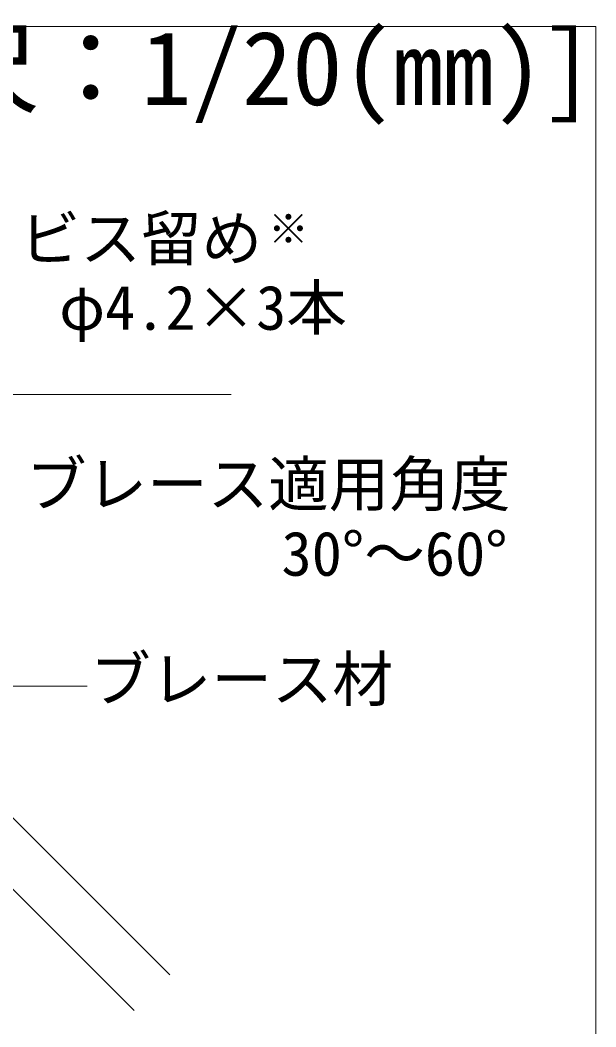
# Model space of a CAD drawing. Units: millimetres on the paper, enlarged 40 times, with parts at other scales. Extents: x -7800 to 7800, y -5387 to 5300.
# Drawn here: x -649 to -78, y 69 to 1066 of the extents above; entities that cross this region are included whole.
import ezdxf
from ezdxf.enums import TextEntityAlignment as Align

# ---------------------------------------------------------------- set-up
doc = ezdxf.new("R2010")
doc.units = ezdxf.units.MM
doc.header["$LTSCALE"] = 40
for name, color, linetype, lineweight in [('5-4_ブレース・補強材', 4, 'Continuous', 9), ('5-5_寸法', 4, 'Continuous', 9), ('5-6_文字・矢印', 7, 'Continuous', 18), ('5-9_躯体他', 4, 'Continuous', 9), ('F-3_野縁受け', 7, 'Continuous', 18)]:
    doc.layers.add(name, color=color, linetype=linetype, lineweight=lineweight)
doc.layers.add('F-6_文字', color=7, linetype='Continuous')
doc.styles.add('ＭＳ ゴシック', font='')
doc.styles.get('ＭＳ ゴシック').set_extended_font_data('MS Gothic')

msp = doc.modelspace()

# ---------------------------------------------------------------- linework, layer by layer
at = {"layer": '5-4_ブレース・補強材'}
for p, q in [((-951.09, 570.96), (-500.32, 120.19)), ((-986.45, 535.6), (-535.68, 84.83))]:
    msp.add_line(p, q, dxfattribs=at)
at = {"layer": '5-6_文字・矢印'}
msp.add_line((-582.31, 406.19), (-660.35, 406.19), dxfattribs=at)
at = {"layer": '5-9_躯体他'}
msp.add_line((-1398.34, 695.47), (-439.45, 695.47), dxfattribs=at)
at = {"layer": 'F-3_野縁受け', "color": 3}
for p, q in [((-1968.18, 1060.25), (-78.18, 1060.25)), ((-78.18, 1060.25), (-78.18, -4583.77))]:
    msp.add_line(p, q, dxfattribs=at)

# ---------------------------------------------------------------- texts
at = {"layer": '5-5_寸法', "style": 'ＭＳ ゴシック'}
for s, p in [('ブレース適用角度', (-642.85, 571.47)), ('30°～60°', (-389.67, 502.48))]:
    msp.add_text(s, height=43.99, dxfattribs=at).set_placement(p, align=Align.BOTTOM_LEFT)
at = {"layer": '5-6_文字・矢印', "style": 'ＭＳ ゴシック'}
for s, height, p in [('ビス留め', 43.99, (-648.99, 814.9)), ('※', 29.33, (-402.82, 836.13)), ('φ4.2×3本', 43.99, (-609.95, 746.28)), ('ブレース材', 43.99, (-579.19, 378.1))]:
    msp.add_text(s, height=height, dxfattribs=at).set_placement(p, align=Align.BOTTOM_LEFT)
at = {"layer": 'F-6_文字', "style": 'ＭＳ ゴシック'}
msp.add_text('[縮尺：1/20(mm)]', height=73.31, dxfattribs=at).set_placement((-878.58, 960.25), align=Align.BOTTOM_LEFT)

doc.saveas('drawing.dxf')
